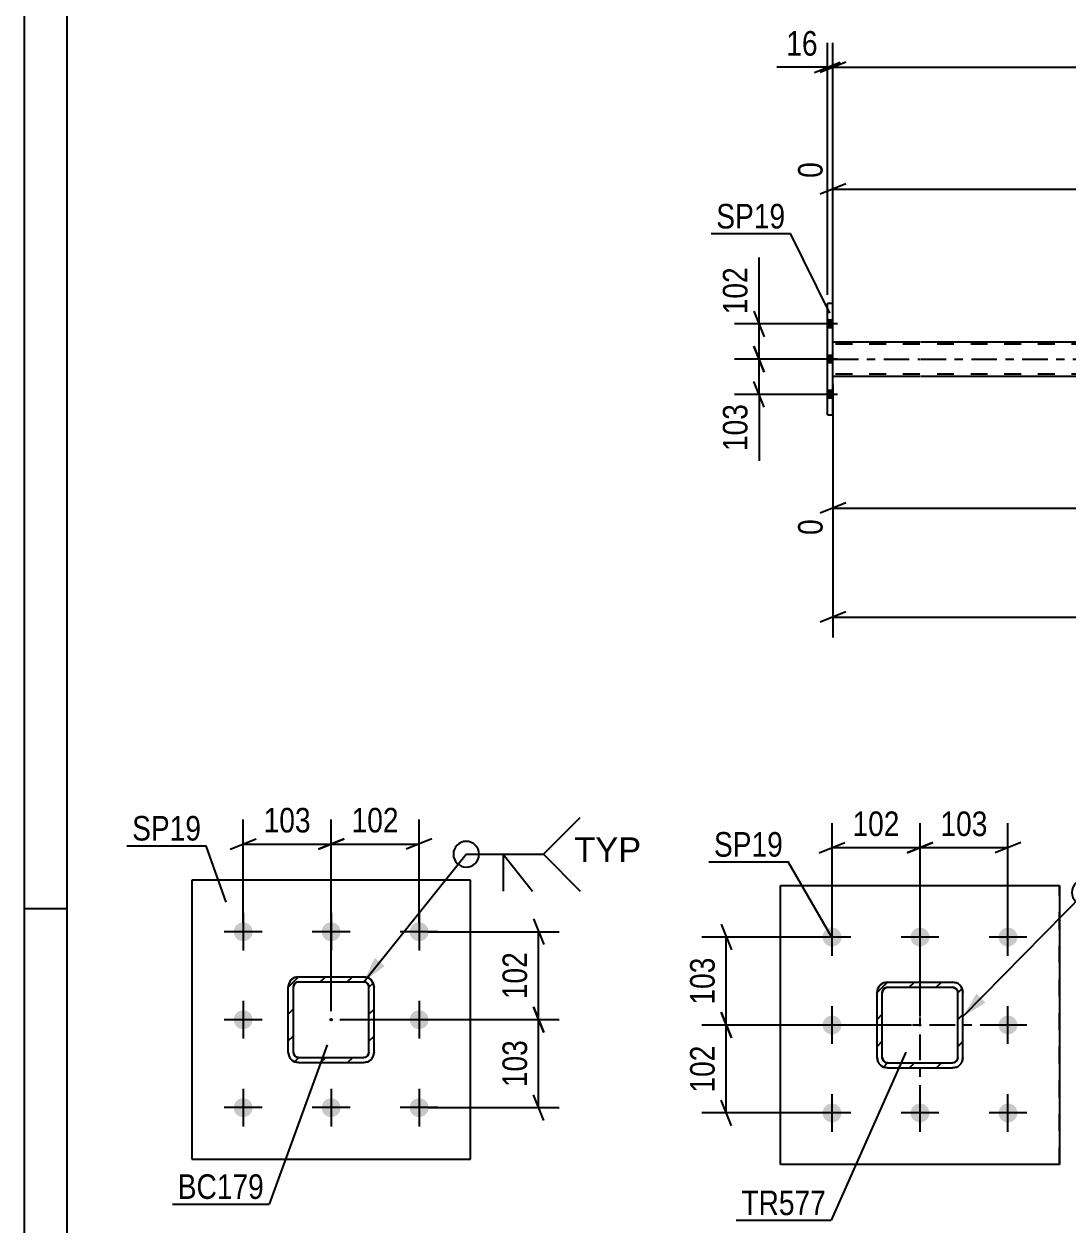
# Model space of a CAD drawing. Header units: millimetres. Extents: x 0 to 841, y 0 to 594.
# Drawn here: x 0 to 121.7, y 112.2 to 252.1 of the extents above; entities that cross this region are included whole.
import ezdxf

# ---------------------------------------------------------------- set-up
doc = ezdxf.new("R2010")
doc.units = ezdxf.units.MM
doc.linetypes.add('DXK_LINE_DOT2', pattern=[3.9198, 1.9599, -1.9599])
doc.linetypes.add('DXK_LINE_DOT3', pattern=[5.9187, 2.979, -0.9799, 0.9799, -0.9799])
doc.styles.add('Arial', font='ARIAL.TTF', dxfattribs={"height": 0.2})
doc.styles.add('Arial Narrow', font='ARIALN.TTF', dxfattribs={"height": 0.2})

# ---------------------------------------------------------------- blocks, each defined once
blk = doc.blocks.new('Unknown-122568681-1133')
at = {"color": 5, "linetype": 'Continuous'}
for p, q in [((0, 594), (0, 0)), ((5, 589), (5, 5)), ((5, 149), (0, 149))]:
    blk.add_line(p, q, dxfattribs=at)
blk = doc.blocks.new('Part-122568681-2136 - 2078')
at = {"color": 2, "linetype": 'Continuous'}
for p, q in [((88.16, 151.72), (120.66, 151.72)), ((88.16, 119.22), (88.16, 151.72)), ((120.66, 151.72), (120.66, 151.72)), ((120.66, 151.72), (120.66, 119.22)), ((120.66, 119.22), (88.16, 119.22)), ((120.66, 119.22), (120.66, 119.22))]:
    blk.add_line(p, q, dxfattribs=at)
at = {"color": 7, "linetype": 'DXK_LINE_DOT2'}
for p, q in [((88.16, 151.72), (88.16, 151.72)), ((88.16, 119.22), (88.16, 151.72)), ((120.66, 119.22), (120.66, 151.72)), ((88.16, 119.22), (88.16, 119.22))]:
    blk.add_line(p, q, dxfattribs=at)
blk = doc.blocks.new('Bolt-122568681-2181 - 2078')
at = {"linetype": 'Continuous'}
for points in [[(93.06, 145.72), (93.08, 145.95), (93.15, 146.16), (93.27, 146.36), (93.42, 146.54), (93.61, 146.67), (93.82, 146.76), (94.04, 146.81), (94.27, 146.81), (94.5, 146.77), (94.71, 146.67), (94.89, 146.54), (95.05, 146.37), (95.16, 146.17), (95.24, 145.95), (95.26, 145.72), (95.24, 145.49), (95.17, 145.27), (95.05, 145.07), (94.9, 144.9), (94.71, 144.77), (94.5, 144.67), (94.28, 144.62), (94.05, 144.62), (93.82, 144.67), (93.61, 144.77), (93.42, 144.9), (93.27, 145.07), (93.16, 145.27), (93.08, 145.49)], [(103.31, 145.72), (103.33, 145.95), (103.4, 146.16), (103.52, 146.36), (103.67, 146.53), (103.86, 146.67), (104.07, 146.76), (104.29, 146.81), (104.52, 146.81), (104.75, 146.77), (104.96, 146.67), (105.14, 146.54), (105.3, 146.37), (105.41, 146.17), (105.49, 145.95), (105.51, 145.72), (105.49, 145.49), (105.42, 145.27), (105.3, 145.07), (105.15, 144.9), (104.96, 144.77), (104.75, 144.67), (104.53, 144.62), (104.3, 144.62), (104.07, 144.67), (103.86, 144.77), (103.67, 144.9), (103.52, 145.07), (103.41, 145.27), (103.33, 145.49)], [(113.56, 145.72), (113.58, 145.95), (113.65, 146.16), (113.77, 146.36), (113.92, 146.53), (114.11, 146.67), (114.32, 146.76), (114.54, 146.81), (114.77, 146.81), (115, 146.76), (115.21, 146.67), (115.39, 146.54), (115.55, 146.37), (115.66, 146.17), (115.74, 145.95), (115.76, 145.72), (115.74, 145.49), (115.67, 145.27), (115.55, 145.07), (115.4, 144.9), (115.21, 144.77), (115, 144.67), (114.78, 144.62), (114.55, 144.62), (114.32, 144.67), (114.11, 144.76), (113.92, 144.9), (113.77, 145.07), (113.66, 145.27), (113.58, 145.49)], [(93.06, 135.47), (93.08, 135.7), (93.15, 135.91), (93.27, 136.11), (93.42, 136.29), (93.61, 136.42), (93.82, 136.51), (94.04, 136.56), (94.27, 136.56), (94.5, 136.52), (94.71, 136.42), (94.89, 136.29), (95.05, 136.12), (95.16, 135.92), (95.24, 135.7), (95.26, 135.47), (95.24, 135.24), (95.17, 135.02), (95.05, 134.82), (94.9, 134.65), (94.71, 134.52), (94.5, 134.42), (94.28, 134.37), (94.05, 134.37), (93.82, 134.42), (93.61, 134.52), (93.42, 134.65), (93.27, 134.82), (93.16, 135.02), (93.08, 135.24)], [(113.56, 135.47), (113.58, 135.7), (113.65, 135.91), (113.77, 136.11), (113.92, 136.28), (114.11, 136.42), (114.32, 136.51), (114.54, 136.56), (114.77, 136.56), (115, 136.51), (115.21, 136.42), (115.39, 136.29), (115.55, 136.12), (115.66, 135.92), (115.74, 135.7), (115.76, 135.47), (115.74, 135.24), (115.67, 135.02), (115.55, 134.82), (115.4, 134.65), (115.21, 134.52), (115, 134.42), (114.78, 134.37), (114.55, 134.37), (114.32, 134.42), (114.11, 134.51), (113.92, 134.65), (113.77, 134.82), (113.66, 135.02), (113.58, 135.24)], [(93.06, 125.22), (93.08, 125.45), (93.15, 125.66), (93.27, 125.86), (93.42, 126.04), (93.61, 126.17), (93.82, 126.26), (94.04, 126.31), (94.27, 126.31), (94.5, 126.27), (94.71, 126.17), (94.89, 126.04), (95.05, 125.87), (95.16, 125.67), (95.24, 125.45), (95.26, 125.22), (95.24, 124.99), (95.16, 124.77), (95.05, 124.57), (94.9, 124.4), (94.71, 124.27), (94.5, 124.17), (94.28, 124.12), (94.05, 124.12), (93.82, 124.17), (93.61, 124.27), (93.42, 124.4), (93.27, 124.57), (93.16, 124.77), (93.08, 124.99)], [(103.31, 125.22), (103.33, 125.45), (103.4, 125.66), (103.52, 125.86), (103.67, 126.03), (103.86, 126.17), (104.07, 126.26), (104.29, 126.31), (104.52, 126.31), (104.75, 126.27), (104.96, 126.17), (105.14, 126.04), (105.3, 125.87), (105.41, 125.67), (105.49, 125.45), (105.51, 125.22), (105.49, 124.99), (105.41, 124.77), (105.3, 124.57), (105.15, 124.4), (104.96, 124.27), (104.75, 124.17), (104.53, 124.12), (104.3, 124.12), (104.07, 124.17), (103.86, 124.27), (103.67, 124.4), (103.52, 124.57), (103.41, 124.77), (103.33, 124.99)], [(113.56, 125.22), (113.58, 125.45), (113.65, 125.66), (113.77, 125.86), (113.92, 126.03), (114.11, 126.17), (114.32, 126.26), (114.54, 126.31), (114.77, 126.31), (115, 126.26), (115.21, 126.17), (115.39, 126.04), (115.55, 125.87), (115.66, 125.67), (115.74, 125.45), (115.76, 125.22), (115.74, 124.99), (115.66, 124.77), (115.55, 124.57), (115.4, 124.4), (115.21, 124.27), (115, 124.17), (114.78, 124.12), (114.55, 124.12), (114.32, 124.17), (114.11, 124.26), (113.92, 124.4), (113.77, 124.57), (113.66, 124.77), (113.58, 124.99)]]:
    blk.add_hatch(color=1, dxfattribs=at).paths.add_polyline_path(points)
at = {"color": 1, "linetype": 'Continuous'}
for p, q in [((94.16, 143.52), (94.16, 147.92)), ((104.41, 143.52), (104.41, 147.92)), ((114.66, 143.52), (114.66, 147.92)), ((96.36, 145.72), (91.96, 145.72)), ((106.61, 145.72), (102.21, 145.72)), ((116.86, 145.72), (112.46, 145.72)), ((94.16, 133.27), (94.16, 137.67)), ((114.66, 133.27), (114.66, 137.67)), ((96.36, 135.47), (91.96, 135.47)), ((116.86, 135.47), (112.46, 135.47)), ((94.16, 123.02), (94.16, 127.42)), ((104.41, 123.02), (104.41, 127.42)), ((114.66, 123.02), (114.66, 127.42)), ((96.36, 125.22), (91.96, 125.22)), ((106.61, 125.22), (102.21, 125.22)), ((116.86, 125.22), (112.46, 125.22))]:
    blk.add_line(p, q, dxfattribs=at)
blk = doc.blocks.new('Part-122568681-2239 - 2078')
at = {"linetype": 'Continuous'}
h = blk.add_hatch(dxfattribs=at)
h.set_pattern_fill('', scale=0.7, style=0, pattern_type=0)
h.set_pattern_definition([(45, (100.6096, 140.4685), (-1.57154, 1.57154), [])])
h.paths.add_polyline_path([(108.21, 140.47), (100.61, 140.47), (100.15, 140.38), (99.76, 140.12), (99.5, 139.73), (99.41, 139.27), (99.41, 131.67), (99.5, 131.21), (99.76, 130.82), (100.15, 130.56), (100.61, 130.47), (108.21, 130.47), (108.67, 130.56), (109.06, 130.82), (109.32, 131.21), (109.41, 131.67), (109.41, 139.27), (109.32, 139.73), (109.06, 140.12), (108.67, 140.38)])
h.paths.add_polyline_path([(108.76, 139.5), (108.81, 139.27), (108.81, 131.67), (108.76, 131.44), (108.63, 131.24), (108.44, 131.11), (108.21, 131.07), (100.61, 131.07), (100.38, 131.11), (100.19, 131.24), (100.06, 131.44), (100.01, 131.67), (100.01, 139.27), (100.06, 139.5), (100.19, 139.69), (100.38, 139.82), (100.61, 139.87), (108.21, 139.87), (108.44, 139.82), (108.63, 139.69)])
at = {"color": 7, "linetype": 'DXK_LINE_DOT3'}
for p, q in [((104.41, 125.47), (104.41, 145.47)), ((114.41, 135.47), (94.41, 135.47))]:
    blk.add_line(p, q, dxfattribs=at)
at = {"color": 7, "linetype": 'DXK_LINE_DOT2'}
for p, q in [((100.15, 140.38), (100.61, 140.47)), ((100.61, 140.47), (108.21, 140.47)), ((108.21, 140.47), (108.67, 140.38)), ((99.41, 139.27), (99.5, 139.73)), ((99.41, 131.67), (99.41, 139.27)), ((100.06, 139.5), (100.01, 139.27)), ((100.01, 131.67), (100.01, 139.27)), ((100.19, 139.69), (100.06, 139.5)), ((100.38, 139.82), (100.19, 139.69)), ((100.61, 139.87), (100.38, 139.82)), ((100.61, 139.87), (108.21, 139.87)), ((108.44, 139.82), (108.21, 139.87)), ((108.63, 139.69), (108.44, 139.82)), ((108.76, 139.5), (108.63, 139.69)), ((108.81, 139.27), (108.76, 139.5)), ((108.81, 131.67), (108.81, 139.27)), ((109.32, 139.73), (109.41, 139.27)), ((109.41, 131.67), (109.41, 139.27)), ((99.5, 131.21), (99.41, 131.67)), ((100.01, 131.67), (100.06, 131.44)), ((108.76, 131.44), (108.81, 131.67)), ((109.41, 131.67), (109.32, 131.21)), ((100.06, 131.44), (100.19, 131.24)), ((100.61, 130.47), (100.15, 130.56)), ((100.19, 131.24), (100.38, 131.11)), ((100.38, 131.11), (100.61, 131.07)), ((100.61, 131.07), (108.21, 131.07)), ((100.61, 130.47), (108.21, 130.47)), ((108.21, 131.07), (108.44, 131.11)), ((108.67, 130.56), (108.21, 130.47)), ((108.44, 131.11), (108.63, 131.24)), ((108.63, 131.24), (108.76, 131.44))]:
    blk.add_line(p, q, dxfattribs=at)
at = {"color": 2, "linetype": 'Continuous'}
for p, q in [((100.61, 140.47), (100.15, 140.38)), ((100.61, 140.47), (108.21, 140.47)), ((108.67, 140.38), (108.21, 140.47)), ((99.5, 139.73), (99.41, 139.27)), ((99.41, 131.67), (99.41, 139.27)), ((100.01, 139.27), (100.06, 139.5)), ((100.01, 131.67), (100.01, 139.27)), ((100.06, 139.5), (100.19, 139.69)), ((100.19, 139.69), (100.38, 139.82)), ((100.38, 139.82), (100.61, 139.87)), ((100.61, 139.87), (108.21, 139.87)), ((108.21, 139.87), (108.44, 139.82)), ((108.44, 139.82), (108.63, 139.69)), ((108.63, 139.69), (108.76, 139.5)), ((108.76, 139.5), (108.81, 139.27)), ((108.81, 131.67), (108.81, 139.27)), ((109.41, 139.27), (109.32, 139.73)), ((109.41, 131.67), (109.41, 139.27)), ((99.41, 131.67), (99.5, 131.21)), ((100.06, 131.44), (100.01, 131.67)), ((108.81, 131.67), (108.76, 131.44)), ((109.32, 131.21), (109.41, 131.67)), ((100.19, 131.24), (100.06, 131.44)), ((100.15, 130.56), (100.61, 130.47)), ((100.38, 131.11), (100.19, 131.24)), ((100.61, 131.07), (100.38, 131.11)), ((100.61, 131.07), (108.21, 131.07)), ((100.61, 130.47), (108.21, 130.47)), ((108.44, 131.11), (108.21, 131.07)), ((108.21, 130.47), (108.67, 130.56)), ((108.63, 131.24), (108.44, 131.11)), ((108.76, 131.44), (108.63, 131.24))]:
    blk.add_line(p, q, dxfattribs=at)
at = {"color": 7, "linetype": 'DXK_LINE_DOT2'}
for centre, start, end in [((100.61, 139.27), 112.5, 157.5), ((108.21, 139.27), 22.5, 67.5), ((100.61, 131.67), 202.5, 247.5), ((108.21, 131.67), 292.5, 337.5)]:
    blk.add_arc(centre, 1.2, start, end, dxfattribs=at)
at = {"color": 2, "linetype": 'Continuous'}
for centre, start, end in [((100.61, 139.27), 112.5, 157.5), ((108.21, 139.27), 22.5, 67.5), ((100.61, 131.67), 202.5, 247.5), ((108.21, 131.67), 292.5, 337.5)]:
    blk.add_arc(centre, 1.2, start, end, dxfattribs=at)
blk = doc.blocks.new('Part-122568681-7106 - 6955')
at = {"color": 2, "linetype": 'Continuous'}
for p, q in [((104.38, 215.06), (94.26, 215.06)), ((149.24, 215.06), (104.48, 215.06)), ((104.38, 211.06), (94.26, 211.06)), ((149.24, 211.06), (104.48, 211.06))]:
    blk.add_line(p, q, dxfattribs=at)
at = {"color": 7, "linetype": 'DXK_LINE_DOT2'}
for p, q in [((94.26, 211.06), (94.26, 215.06)), ((104.38, 214.82), (94.26, 214.82)), ((766.88, 214.83), (104.48, 214.82)), ((104.38, 211.3), (94.26, 211.3)), ((766.88, 211.31), (104.48, 211.3))]:
    blk.add_line(p, q, dxfattribs=at)
at = {"color": 7, "linetype": 'DXK_LINE_DOT3'}
for p, q in [((94.26, 213.06), (104.38, 213.06)), ((104.48, 213.06), (766.88, 213.07))]:
    blk.add_line(p, q, dxfattribs=at)
blk = doc.blocks.new('Bolt-122568681-7147 - 6955')
at = {"linetype": 'Continuous'}
for points in [[(94.26, 216.72), (94.26, 217.6), (93.62, 217.6), (93.62, 216.72)], [(94.26, 216.72), (94.26, 217.6), (93.62, 217.6), (93.62, 216.72)], [(94.26, 216.72), (94.26, 217.6), (93.62, 217.6), (93.62, 216.72)], [(94.26, 212.62), (94.26, 213.5), (93.62, 213.5), (93.62, 212.62)], [(94.26, 212.62), (94.26, 213.5), (93.62, 213.5), (93.62, 212.62)], [(94.26, 208.52), (94.26, 209.4), (93.62, 209.4), (93.62, 208.52)], [(94.26, 208.52), (94.26, 209.4), (93.62, 209.4), (93.62, 208.52)], [(94.26, 208.52), (94.26, 209.4), (93.62, 209.4), (93.62, 208.52)]]:
    blk.add_hatch(color=1, dxfattribs=at).paths.add_polyline_path(points)
at = {"color": 1, "linetype": 'Continuous'}
for p, q in [((94.78, 217.16), (91.46, 217.16)), ((94.78, 217.16), (91.46, 217.16)), ((94.78, 217.16), (91.46, 217.16)), ((94.26, 217.6), (93.62, 217.6)), ((94.26, 217.6), (93.62, 217.6)), ((94.26, 217.6), (93.62, 217.6)), ((94.26, 216.72), (93.62, 216.72)), ((94.26, 216.72), (93.62, 216.72)), ((94.26, 216.72), (93.62, 216.72)), ((94.78, 213.06), (91.46, 213.06)), ((94.78, 213.06), (91.46, 213.06)), ((94.26, 213.5), (93.62, 213.5)), ((94.26, 213.5), (93.62, 213.5)), ((94.26, 212.62), (93.62, 212.62)), ((94.26, 212.62), (93.62, 212.62)), ((94.78, 208.96), (91.46, 208.96)), ((94.78, 208.96), (91.46, 208.96)), ((94.78, 208.96), (91.46, 208.96)), ((94.26, 209.4), (93.62, 209.4)), ((94.26, 209.4), (93.62, 209.4)), ((94.26, 209.4), (93.62, 209.4)), ((94.26, 208.52), (93.62, 208.52)), ((94.26, 208.52), (93.62, 208.52)), ((94.26, 208.52), (93.62, 208.52))]:
    blk.add_line(p, q, dxfattribs=at)
blk = doc.blocks.new('Part-122568681-7216 - 6955')
at = {"color": 2, "linetype": 'Continuous'}
for p, q in [((94.26, 219.56), (93.62, 219.56)), ((93.62, 206.56), (93.62, 219.56)), ((94.26, 206.56), (94.26, 219.56)), ((93.62, 206.56), (94.26, 206.56))]:
    blk.add_line(p, q, dxfattribs=at)
blk = doc.blocks.new('Part-122568681-8145 - 7999')
at = {"color": 2, "linetype": 'Continuous'}
for p, q in [((52.04, 152.34), (19.54, 152.34)), ((19.54, 152.34), (19.54, 119.84)), ((52.04, 119.84), (52.04, 152.34)), ((19.54, 119.84), (52.04, 119.84))]:
    blk.add_line(p, q, dxfattribs=at)
blk = doc.blocks.new('Part-122568681-8057 - 7999')
at = {"linetype": 'Continuous'}
h = blk.add_hatch(dxfattribs=at)
h.set_pattern_fill('', scale=0.7, style=0, pattern_type=0)
h.set_pattern_definition([(45, (31.9885, 141.0932), (-1.57154, 1.57154), [])])
h.paths.add_polyline_path([(39.59, 141.09), (31.99, 141.09), (31.53, 141), (31.14, 140.74), (30.88, 140.35), (30.79, 139.89), (30.79, 132.29), (30.88, 131.83), (31.14, 131.44), (31.53, 131.18), (31.99, 131.09), (39.59, 131.09), (40.05, 131.18), (40.44, 131.44), (40.7, 131.83), (40.79, 132.29), (40.79, 139.89), (40.7, 140.35), (40.44, 140.74), (40.05, 141)])
h.paths.add_polyline_path([(40.14, 140.12), (40.19, 139.89), (40.19, 132.29), (40.14, 132.06), (40.01, 131.87), (39.82, 131.74), (39.59, 131.69), (31.99, 131.69), (31.76, 131.74), (31.56, 131.87), (31.43, 132.06), (31.39, 132.29), (31.39, 139.89), (31.43, 140.12), (31.56, 140.32), (31.76, 140.45), (31.99, 140.49), (39.59, 140.49), (39.82, 140.45), (40.01, 140.32)])
blk.add_hatch(color=30, dxfattribs=at).paths.add_polyline_path([(35.79, 135.99, -1), (35.79, 136.19, -1)])
at = {"color": 7, "linetype": 'DXK_LINE_DOT2'}
for p, q in [((30.79, 139.89), (30.88, 140.35)), ((31.43, 140.12), (31.39, 139.89)), ((31.56, 140.32), (31.43, 140.12)), ((31.53, 141), (31.99, 141.09)), ((31.76, 140.45), (31.56, 140.32)), ((31.99, 140.49), (31.76, 140.45)), ((31.99, 141.09), (39.59, 141.09)), ((31.99, 140.49), (39.59, 140.49)), ((39.59, 141.09), (40.05, 141)), ((39.82, 140.45), (39.59, 140.49)), ((40.01, 140.32), (39.82, 140.45)), ((40.14, 140.12), (40.01, 140.32)), ((40.19, 139.89), (40.14, 140.12)), ((40.7, 140.35), (40.79, 139.89)), ((30.79, 132.29), (30.79, 139.89)), ((31.39, 132.29), (31.39, 139.89)), ((40.19, 132.29), (40.19, 139.89)), ((40.79, 132.29), (40.79, 139.89)), ((30.88, 131.83), (30.79, 132.29)), ((31.39, 132.29), (31.43, 132.06)), ((31.43, 132.06), (31.56, 131.87)), ((31.56, 131.87), (31.76, 131.74)), ((31.76, 131.74), (31.99, 131.69)), ((31.99, 131.69), (39.59, 131.69)), ((39.59, 131.69), (39.82, 131.74)), ((39.82, 131.74), (40.01, 131.87)), ((40.01, 131.87), (40.14, 132.06)), ((40.14, 132.06), (40.19, 132.29)), ((40.79, 132.29), (40.7, 131.83)), ((31.99, 131.09), (31.53, 131.18)), ((31.99, 131.09), (39.59, 131.09)), ((40.05, 131.18), (39.59, 131.09))]:
    blk.add_line(p, q, dxfattribs=at)
at = {"color": 2, "linetype": 'Continuous'}
for p, q in [((30.88, 140.35), (30.79, 139.89)), ((31.39, 139.89), (31.43, 140.12)), ((31.43, 140.12), (31.56, 140.32)), ((31.99, 141.09), (31.53, 141)), ((31.56, 140.32), (31.76, 140.45)), ((31.76, 140.45), (31.99, 140.49)), ((31.99, 141.09), (31.99, 141.09)), ((31.99, 141.09), (39.59, 141.09)), ((31.99, 140.49), (31.99, 140.49)), ((31.99, 140.49), (39.59, 140.49)), ((39.59, 141.09), (39.59, 141.09)), ((40.05, 141), (39.59, 141.09)), ((39.59, 140.49), (39.59, 140.49)), ((39.59, 140.49), (39.82, 140.45)), ((39.82, 140.45), (40.01, 140.32)), ((40.01, 140.32), (40.14, 140.12)), ((40.14, 140.12), (40.19, 139.89)), ((40.79, 139.89), (40.7, 140.35)), ((30.79, 139.89), (30.79, 139.89)), ((30.79, 132.29), (30.79, 139.89)), ((31.39, 139.89), (31.39, 139.89)), ((31.39, 132.29), (31.39, 139.89)), ((40.19, 139.89), (40.19, 139.89)), ((40.19, 132.29), (40.19, 139.89)), ((40.79, 139.89), (40.79, 139.89)), ((40.79, 132.29), (40.79, 139.89)), ((30.79, 132.29), (30.79, 132.29)), ((30.79, 132.29), (30.88, 131.83)), ((31.39, 132.29), (31.39, 132.29)), ((31.43, 132.06), (31.39, 132.29)), ((31.56, 131.87), (31.43, 132.06)), ((31.76, 131.74), (31.56, 131.87)), ((31.99, 131.69), (31.76, 131.74)), ((31.99, 131.69), (31.99, 131.69)), ((31.99, 131.69), (39.59, 131.69)), ((39.82, 131.74), (39.59, 131.69)), ((39.59, 131.69), (39.59, 131.69)), ((40.01, 131.87), (39.82, 131.74)), ((40.14, 132.06), (40.01, 131.87)), ((40.19, 132.29), (40.14, 132.06)), ((40.19, 132.29), (40.19, 132.29)), ((40.7, 131.83), (40.79, 132.29)), ((40.79, 132.29), (40.79, 132.29)), ((31.53, 131.18), (31.99, 131.09)), ((31.99, 131.09), (31.99, 131.09)), ((31.99, 131.09), (39.59, 131.09)), ((39.59, 131.09), (40.05, 131.18)), ((39.59, 131.09), (39.59, 131.09))]:
    blk.add_line(p, q, dxfattribs=at)
at = {"color": 7, "linetype": 'DXK_LINE_DOT3'}
blk.add_line((35.79, 136.09), (35.79, 136.09), dxfattribs=at)
at = {"color": 30, "linetype": 'DXK_LINE_DOT3'}
blk.add_line((35.79, 136.09), (35.79, 136.09), dxfattribs=at)
at = {"color": 30, "linetype": 'Continuous'}
blk.add_circle((35.79, 136.09), 0.1, dxfattribs=at)
at = {"color": 7, "linetype": 'DXK_LINE_DOT2'}
for centre, start, end in [((31.99, 139.89), 112.5, 157.5), ((39.59, 139.89), 22.5, 67.5), ((31.99, 132.29), 202.5, 247.5), ((39.59, 132.29), 292.5, 337.5)]:
    blk.add_arc(centre, 1.2, start, end, dxfattribs=at)
at = {"color": 2, "linetype": 'Continuous'}
for centre, start, end in [((31.99, 139.89), 112.5, 157.5), ((39.59, 139.89), 22.5, 67.5), ((31.99, 132.29), 202.5, 247.5), ((39.59, 132.29), 292.5, 337.5)]:
    blk.add_arc(centre, 1.2, start, end, dxfattribs=at)
blk = doc.blocks.new('Bolt-122568681-8139 - 7999')
at = {"linetype": 'Continuous'}
for points in [[(25.54, 145.24, -1), (25.54, 147.44, -1)], [(35.79, 145.24, -1), (35.79, 147.44, -1)], [(46.04, 145.24, -1), (46.04, 147.44, -1)], [(25.54, 134.99, -1), (25.54, 137.19, -1)], [(46.04, 134.99, -1), (46.04, 137.19, -1)], [(25.54, 124.74, -1), (25.54, 126.94, -1)], [(35.79, 124.74, -1), (35.79, 126.94, -1)], [(46.04, 124.74, -1), (46.04, 126.94, -1)]]:
    blk.add_hatch(color=1, dxfattribs=at).paths.add_polyline_path(points)
at = {"color": 1, "linetype": 'Continuous'}
for p, q in [((25.54, 148.54), (25.54, 144.14)), ((35.79, 148.54), (35.79, 144.14)), ((46.04, 148.54), (46.04, 144.14)), ((27.74, 146.34), (23.34, 146.34)), ((37.99, 146.34), (33.59, 146.34)), ((48.24, 146.34), (43.84, 146.34)), ((25.54, 138.29), (25.54, 133.89)), ((46.04, 138.29), (46.04, 133.89)), ((27.74, 136.09), (23.34, 136.09)), ((48.24, 136.09), (43.84, 136.09)), ((25.54, 128.04), (25.54, 123.64)), ((35.79, 128.04), (35.79, 123.64)), ((46.04, 128.04), (46.04, 123.64)), ((27.74, 125.84), (23.34, 125.84)), ((37.99, 125.84), (33.59, 125.84)), ((48.24, 125.84), (43.84, 125.84))]:
    blk.add_line(p, q, dxfattribs=at)
blk = doc.blocks.new('StraightDimension-122568681-2274 - 2078')
at = {"color": 7, "linetype": 'Continuous'}
for p, q in [((104.41, 136.47), (104.41, 158.99)), ((114.66, 146.72), (114.66, 158.99)), ((102.91, 155.54), (105.91, 156.74)), ((116.16, 156.74), (113.16, 155.54)), ((104.41, 156.14), (114.66, 156.14))]:
    blk.add_line(p, q, dxfattribs=at)
at = {"color": 0}
blk.add_wipeout([(112.88, 156.89), (112.88, 161.09), (106.19, 161.09), (106.19, 156.89)], dxfattribs=at)
at = {"color": 3, "style": 'Arial Narrow'}
blk.add_text('103', height=2.863, dxfattribs=at).set_placement((106.79, 157.49))
blk = doc.blocks.new('StraightDimension-122568681-2291 - 2078')
at = {"color": 7, "linetype": 'Continuous'}
for p, q in [((94.16, 146.72), (94.16, 158.99)), ((104.41, 136.47), (104.41, 158.99)), ((92.66, 155.54), (95.66, 156.74)), ((105.91, 156.74), (102.91, 155.54)), ((94.16, 156.14), (104.41, 156.14))]:
    blk.add_line(p, q, dxfattribs=at)
at = {"color": 0}
blk.add_wipeout([(102.63, 156.89), (102.63, 161.09), (95.94, 161.09), (95.94, 156.89)], dxfattribs=at)
at = {"color": 3, "style": 'Arial Narrow'}
blk.add_text('102', height=2.863, dxfattribs=at).set_placement((96.54, 157.49))
blk = doc.blocks.new('StraightDimension-122568681-2309 - 2078')
at = {"color": 7, "linetype": 'Continuous'}
for p, q in [((81.23, 147.22), (82.43, 144.22)), ((93.16, 145.72), (78.98, 145.72)), ((81.83, 135.47), (81.83, 145.72)), ((82.43, 133.97), (81.23, 136.97)), ((103.41, 135.47), (78.98, 135.47))]:
    blk.add_line(p, q, dxfattribs=at)
at = {"color": 0}
blk.add_wipeout([(81.08, 143.94), (76.88, 143.94), (76.88, 137.25), (81.08, 137.25)], dxfattribs=at)
at = {"color": 3, "style": 'Arial Narrow'}
blk.add_text('103', height=2.863, rotation=90.0002, dxfattribs=at).set_placement((80.48, 137.85))
blk = doc.blocks.new('StraightDimension-122568681-2326 - 2078')
at = {"color": 7, "linetype": 'Continuous'}
for p, q in [((81.23, 136.97), (82.43, 133.97)), ((103.41, 135.47), (78.98, 135.47)), ((81.83, 125.22), (81.83, 135.47)), ((82.43, 123.72), (81.23, 126.72)), ((93.16, 125.22), (78.98, 125.22))]:
    blk.add_line(p, q, dxfattribs=at)
at = {"color": 0}
blk.add_wipeout([(81.08, 133.69), (76.88, 133.69), (76.88, 127), (81.08, 127)], dxfattribs=at)
at = {"color": 3, "style": 'Arial Narrow'}
blk.add_text('102', height=2.863, rotation=90.0002, dxfattribs=at).set_placement((80.48, 127.6))
blk = doc.blocks.new('StraightDimension-122568681-7352 - 6955')
at = {"color": 7, "linetype": 'Continuous'}
for p, q in [((94.26, 216.06), (94.26, 236.02)), ((95.76, 233.49), (92.76, 232.29)), ((94.26, 232.89), (242.87, 232.89))]:
    blk.add_line(p, q, dxfattribs=at)
at = {"color": 0, "linetype": 'Continuous'}
blk.add_wipeout([(93.66, 236.62), (89.46, 236.62), (89.46, 233.59), (93.66, 233.59)], dxfattribs=at)
at = {"color": 3, "linetype": 'Continuous', "style": 'Arial Narrow'}
blk.add_text('0', height=2.86, rotation=90.0002, dxfattribs=at).set_placement((93.06, 234.19))
blk = doc.blocks.new('StraightDimension-122568681-7291 - 6955')
at = {"color": 7, "linetype": 'Continuous'}
for p, q in [((94.26, 205.56), (94.26, 180.61)), ((95.76, 183.61), (92.76, 182.41)), ((94.26, 183.01), (777.74, 183.01))]:
    blk.add_line(p, q, dxfattribs=at)
blk = doc.blocks.new('StraightDimension-122568681-7319 - 6955')
at = {"color": 7, "linetype": 'Continuous'}
for p, q in [((94.26, 210.06), (94.26, 192.58)), ((95.76, 196.31), (92.76, 195.11)), ((94.26, 195.71), (242.87, 195.71))]:
    blk.add_line(p, q, dxfattribs=at)
at = {"color": 0, "linetype": 'Continuous'}
blk.add_wipeout([(93.66, 195.01), (89.46, 195.01), (89.46, 191.98), (93.66, 191.98)], dxfattribs=at)
at = {"color": 3, "linetype": 'Continuous', "style": 'Arial Narrow'}
blk.add_text('0', height=2.86, rotation=90.0002, dxfattribs=at).set_placement((93.06, 192.58))
blk = doc.blocks.new('StraightDimension-122568681-7325 - 6955')
at = {"color": 7, "linetype": 'Continuous'}
for p, q in [((85.65, 217.16), (85.65, 224.9)), ((85.65, 217.16), (85.65, 224.9)), ((85.05, 218.66), (86.25, 215.66)), ((91.8, 217.16), (82.8, 217.16)), ((85.65, 213.06), (85.65, 217.16)), ((86.25, 211.56), (85.05, 214.56)), ((91.93, 213.06), (82.8, 213.06))]:
    blk.add_line(p, q, dxfattribs=at)
at = {"color": 0}
blk.add_wipeout([(84.9, 224.37), (80.7, 224.37), (80.7, 217.69), (84.9, 217.69)], dxfattribs=at)
at = {"color": 3, "style": 'Arial Narrow'}
blk.add_text('102', height=2.863, rotation=90.0002, dxfattribs=at).set_placement((84.3, 218.29))
blk = doc.blocks.new('StraightDimension-122568681-7338 - 6955')
at = {"color": 7, "linetype": 'Continuous'}
for p, q in [((85.05, 214.56), (86.25, 211.56)), ((91.93, 213.06), (82.8, 213.06)), ((85.65, 208.96), (85.65, 213.06)), ((86.25, 207.46), (85.05, 210.46)), ((91.74, 208.96), (82.8, 208.96)), ((85.65, 208.96), (85.65, 201.23)), ((85.65, 208.96), (85.65, 201.23))]:
    blk.add_line(p, q, dxfattribs=at)
at = {"color": 0}
blk.add_wipeout([(84.9, 208.44), (80.7, 208.44), (80.7, 201.75), (84.9, 201.75)], dxfattribs=at)
at = {"color": 3, "style": 'Arial Narrow'}
blk.add_text('103', height=2.863, rotation=90.0002, dxfattribs=at).set_placement((84.3, 202.35))
blk = doc.blocks.new('StraightDimension-122568681-9031 - 6955')
at = {"color": 7, "linetype": 'Continuous'}
for p, q in [((94.26, 220.56), (94.26, 249.93)), ((95.76, 247.68), (92.76, 246.48)), ((94.26, 247.08), (777.1, 247.08))]:
    blk.add_line(p, q, dxfattribs=at)
blk = doc.blocks.new('StraightDimension-122568681-9032 - 6955')
at = {"color": 7, "linetype": 'Continuous'}
for p, q in [((93.62, 220.56), (93.62, 249.93)), ((94.26, 220.56), (94.26, 249.93)), ((93.62, 247.08), (87.71, 247.08)), ((93.62, 247.08), (87.71, 247.08)), ((92.12, 246.48), (95.12, 247.68)), ((95.76, 247.68), (92.76, 246.48)), ((93.62, 247.08), (94.26, 247.08))]:
    blk.add_line(p, q, dxfattribs=at)
at = {"color": 0}
blk.add_wipeout([(93.09, 247.83), (93.09, 252.03), (88.23, 252.03), (88.23, 247.83)], dxfattribs=at)
at = {"color": 3, "style": 'Arial Narrow'}
blk.add_text('16', height=2.863, dxfattribs=at).set_placement((88.83, 248.43))
blk = doc.blocks.new('StraightDimension-122568681-8210 - 7999')
at = {"color": 7, "linetype": 'Continuous'}
for p, q in [((59.37, 137.6), (60.57, 134.6)), ((36.8, 136.1), (62.37, 136.1)), ((59.97, 125.84), (59.97, 136.1)), ((60.57, 124.34), (59.37, 127.34)), ((47.04, 125.84), (62.37, 125.84))]:
    blk.add_line(p, q, dxfattribs=at)
at = {"color": 0}
blk.add_wipeout([(59.22, 134.31), (55.02, 134.31), (55.02, 127.63), (59.22, 127.63)], dxfattribs=at)
at = {"color": 3, "style": 'Arial Narrow'}
blk.add_text('103', height=2.863, rotation=90.0002, dxfattribs=at).set_placement((58.62, 128.23))
blk = doc.blocks.new('StraightDimension-122568681-8227 - 7999')
at = {"color": 7, "linetype": 'Continuous'}
for p, q in [((59.37, 147.84), (60.57, 144.84)), ((47.04, 146.34), (62.37, 146.34)), ((59.97, 136.1), (59.97, 146.34)), ((60.57, 134.6), (59.37, 137.6)), ((36.8, 136.1), (62.37, 136.1))]:
    blk.add_line(p, q, dxfattribs=at)
at = {"color": 0}
blk.add_wipeout([(59.22, 144.56), (55.02, 144.56), (55.02, 137.88), (59.22, 137.88)], dxfattribs=at)
at = {"color": 3, "style": 'Arial Narrow'}
blk.add_text('102', height=2.863, rotation=90.0002, dxfattribs=at).set_placement((58.62, 138.48))
blk = doc.blocks.new('StraightDimension-122568681-12547 - 7999')
at = {"color": 7, "linetype": 'Continuous'}
for p, q in [((35.8, 137.1), (35.8, 159.41)), ((46.04, 147.34), (46.04, 159.41)), ((34.3, 155.96), (37.3, 157.16)), ((47.54, 157.16), (44.54, 155.96)), ((35.8, 156.56), (46.04, 156.56))]:
    blk.add_line(p, q, dxfattribs=at)
at = {"color": 0}
blk.add_wipeout([(44.26, 157.31), (44.26, 161.51), (37.57, 161.51), (37.57, 157.31)], dxfattribs=at)
at = {"color": 3, "style": 'Arial Narrow'}
blk.add_text('102', height=2.863, dxfattribs=at).set_placement((38.17, 157.91))
blk = doc.blocks.new('StraightDimension-122568681-12548 - 7999')
at = {"color": 7, "linetype": 'Continuous'}
for p, q in [((25.54, 147.34), (25.54, 159.41)), ((35.8, 137.1), (35.8, 159.41)), ((24.04, 155.96), (27.04, 157.16)), ((37.3, 157.16), (34.3, 155.96)), ((25.54, 156.56), (35.8, 156.56))]:
    blk.add_line(p, q, dxfattribs=at)
at = {"color": 0}
blk.add_wipeout([(34.01, 157.31), (34.01, 161.51), (27.32, 161.51), (27.32, 157.31)], dxfattribs=at)
at = {"color": 3, "style": 'Arial Narrow'}
blk.add_text('103', height=2.863, dxfattribs=at).set_placement((27.92, 157.91))
blk = doc.blocks.new('Mark-122568681-2132 - 2078')
at = {"color": 0}
blk.add_wipeout([(88.44, 155.09), (88.44, 158.09), (80.4, 158.09), (80.4, 155.09)], dxfattribs=at)
blk.add_wipeout([(88.44, 155.09), (88.44, 158.09), (80.4, 158.09), (80.4, 155.09)], dxfattribs=at)
at = {"color": 30, "linetype": 'Continuous'}
for p in [(79.8, 154.49), (94.04, 145.83)]:
    blk.add_line(p, (89.04, 154.49), dxfattribs=at)
at = {"color": 3, "style": 'Arial Narrow'}
blk.add_text('SP19', height=2.863, dxfattribs=at).set_placement((80.4, 155.09))
blk = doc.blocks.new('WeldMark-122568681-2343 - 2078')
at = {"linetype": 'Continuous'}
blk.add_hatch(color=30, dxfattribs=at).paths.add_polyline_path([(112.05, 138.07), (109.41, 136.45), (110.98, 139.12)])
at = {"color": 30, "linetype": 'Continuous'}
for p, q in [((109.41, 136.45), (123.62, 150.93)), ((123.62, 150.93), (132.62, 150.93))]:
    blk.add_line(p, q, dxfattribs=at)
at = {"color": 3, "linetype": 'Continuous'}
for q in [(131.33, 146.64), (127.9, 146.64)]:
    blk.add_line((127.9, 150.93), q, dxfattribs=at)
for start, end in [(90, 270), (270, 90)]:
    blk.add_arc((123.62, 150.93), 1.5, start, end, dxfattribs=at)
at = {"color": 0, "linetype": 'Continuous'}
blk.add_wipeout([(143.99, 150.03), (143.99, 153.03), (136.22, 153.03), (136.22, 150.03)], dxfattribs=at)
blk.add_wipeout([(143.99, 150.03), (143.99, 153.03), (136.22, 153.03), (136.22, 150.03)], dxfattribs=at)
at = {"color": 3, "linetype": 'Continuous'}
for q in [(136.9, 155.21), (136.9, 146.64)]:
    blk.add_line((132.62, 150.93), q, dxfattribs=at)
at = {"color": 3, "linetype": 'Continuous', "style": 'Arial'}
blk.add_text('TYP', height=2.865, dxfattribs=at).set_placement((136.22, 150.03))
blk = doc.blocks.new('Mark-122568681-2235 - 2078')
at = {"color": 0}
blk.add_wipeout([(93.45, 113.32), (93.45, 116.32), (83.59, 116.32), (83.59, 113.32)], dxfattribs=at)
blk.add_wipeout([(93.45, 113.32), (93.45, 116.32), (83.59, 116.32), (83.59, 113.32)], dxfattribs=at)
at = {"color": 30, "linetype": 'Continuous'}
for p in [(102.77, 132.32), (82.99, 112.72)]:
    blk.add_line(p, (94.05, 112.72), dxfattribs=at)
at = {"color": 3, "style": 'Arial Narrow'}
blk.add_text('TR577', height=2.863, dxfattribs=at).set_placement((83.59, 113.32))
blk = doc.blocks.new('Mark-122568681-7212 - 6955')
at = {"color": 0}
blk.add_wipeout([(88.71, 228.29), (88.71, 231.29), (80.67, 231.29), (80.67, 228.29)], dxfattribs=at)
blk.add_wipeout([(88.71, 228.29), (88.71, 231.29), (80.67, 231.29), (80.67, 228.29)], dxfattribs=at)
at = {"color": 30, "linetype": 'Continuous'}
for p in [(80.07, 227.69), (93.91, 218.42)]:
    blk.add_line(p, (89.31, 227.69), dxfattribs=at)
at = {"color": 3, "style": 'Arial Narrow'}
blk.add_text('SP19', height=2.863, dxfattribs=at).set_placement((80.67, 228.29))
blk = doc.blocks.new('Mark-122568681-8141 - 7999')
at = {"color": 0}
blk.add_wipeout([(20.63, 156.97), (20.63, 159.97), (12.6, 159.97), (12.6, 156.97)], dxfattribs=at)
blk.add_wipeout([(20.63, 156.97), (20.63, 159.97), (12.6, 159.97), (12.6, 156.97)], dxfattribs=at)
at = {"color": 30, "linetype": 'Continuous'}
for p in [(12, 156.37), (23.55, 149.79)]:
    blk.add_line(p, (21.23, 156.37), dxfattribs=at)
at = {"color": 3, "style": 'Arial Narrow'}
blk.add_text('SP19', height=2.863, dxfattribs=at).set_placement((12.6, 156.97))
blk = doc.blocks.new('Mark-122568681-8053 - 7999')
at = {"color": 0}
blk.add_wipeout([(27.95, 115.21), (27.95, 118.21), (17.91, 118.21), (17.91, 115.21)], dxfattribs=at)
blk.add_wipeout([(27.95, 115.21), (27.95, 118.21), (17.91, 118.21), (17.91, 115.21)], dxfattribs=at)
at = {"color": 30, "linetype": 'Continuous'}
for p in [(35.33, 133.18), (17.31, 114.61)]:
    blk.add_line(p, (28.55, 114.61), dxfattribs=at)
at = {"color": 3, "style": 'Arial Narrow'}
blk.add_text('BC179', height=2.863, dxfattribs=at).set_placement((17.91, 115.21))
blk = doc.blocks.new('WeldMark-122568681-8244 - 7999')
at = {"linetype": 'Continuous'}
blk.add_hatch(color=30, dxfattribs=at).paths.add_polyline_path([(42.04, 142.36), (39.58, 140.49), (40.87, 143.3)])
at = {"color": 30, "linetype": 'Continuous'}
for p, q in [((39.58, 140.49), (51.53, 155.37)), ((51.53, 155.37), (60.53, 155.37))]:
    blk.add_line(p, q, dxfattribs=at)
at = {"color": 3, "linetype": 'Continuous'}
for q in [(59.25, 151.08), (55.82, 151.08)]:
    blk.add_line((55.82, 155.37), q, dxfattribs=at)
for start, end in [(90, 270), (270, 90)]:
    blk.add_arc((51.53, 155.37), 1.5, start, end, dxfattribs=at)
at = {"color": 0, "linetype": 'Continuous'}
blk.add_wipeout([(71.91, 154.47), (71.91, 157.47), (64.13, 157.47), (64.13, 154.47)], dxfattribs=at)
blk.add_wipeout([(71.91, 154.47), (71.91, 157.47), (64.13, 157.47), (64.13, 154.47)], dxfattribs=at)
at = {"color": 3, "linetype": 'Continuous'}
for q in [(64.82, 159.66), (64.82, 151.08)]:
    blk.add_line((60.53, 155.37), q, dxfattribs=at)
at = {"color": 3, "linetype": 'Continuous', "style": 'Arial'}
blk.add_text('TYP', height=2.865, dxfattribs=at).set_placement((64.13, 154.47))

msp = doc.modelspace()

# ---------------------------------------------------------------- block references
for name in ['Unknown-122568681-1133', 'Part-122568681-7216 - 6955', 'Bolt-122568681-7147 - 6955', 'Part-122568681-7106 - 6955', 'Part-122568681-8145 - 7999', 'Part-122568681-2136 - 2078', 'Bolt-122568681-8139 - 7999', 'Bolt-122568681-2181 - 2078', 'Part-122568681-2239 - 2078', 'Part-122568681-8057 - 7999']:
    msp.add_blockref(name, (0, 0))

# ---------------------------------------------------------------- next in the draw order: block references
for name in ['StraightDimension-122568681-7352 - 6955', 'StraightDimension-122568681-7291 - 6955', 'StraightDimension-122568681-2274 - 2078', 'StraightDimension-122568681-8210 - 7999', 'Mark-122568681-8053 - 7999']:
    msp.add_blockref(name, (0, 0))

# ---------------------------------------------------------------- next in the draw order: block references
for name in ['StraightDimension-122568681-9031 - 6955', 'StraightDimension-122568681-7325 - 6955', 'StraightDimension-122568681-7319 - 6955', 'StraightDimension-122568681-2291 - 2078', 'WeldMark-122568681-2343 - 2078', 'StraightDimension-122568681-8227 - 7999']:
    msp.add_blockref(name, (0, 0))

# ---------------------------------------------------------------- next in the draw order: block references
for name in ['StraightDimension-122568681-9032 - 6955', 'StraightDimension-122568681-7338 - 6955', 'StraightDimension-122568681-12547 - 7999', 'StraightDimension-122568681-2309 - 2078']:
    msp.add_blockref(name, (0, 0))

# ---------------------------------------------------------------- next in the draw order: block references
for name in ['Mark-122568681-7212 - 6955', 'StraightDimension-122568681-12548 - 7999', 'WeldMark-122568681-8244 - 7999', 'Mark-122568681-2132 - 2078', 'StraightDimension-122568681-2326 - 2078']:
    msp.add_blockref(name, (0, 0))

# ---------------------------------------------------------------- next in the draw order: block references
for name in ['Mark-122568681-8141 - 7999', 'Mark-122568681-2235 - 2078']:
    msp.add_blockref(name, (0, 0))

doc.saveas('drawing.dxf')
